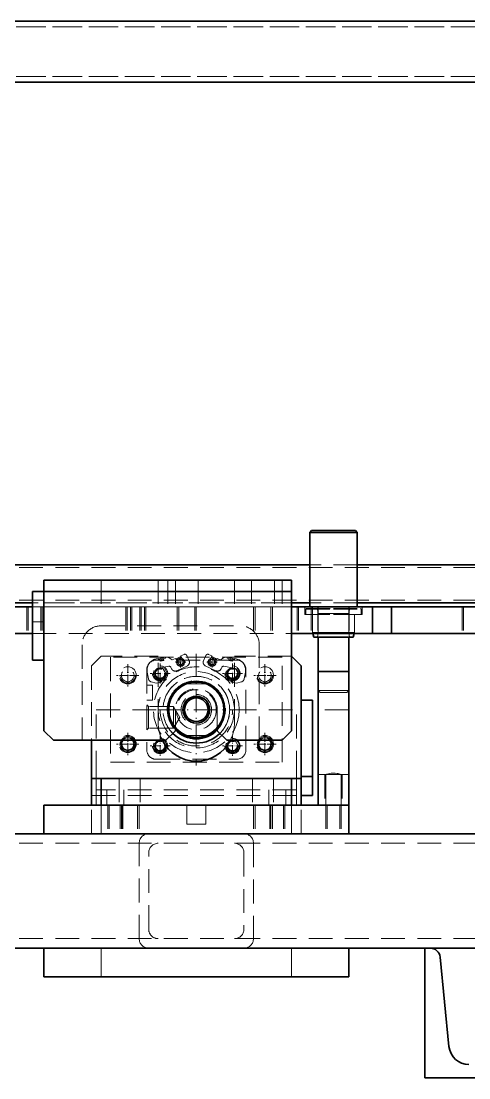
# Model space of a CAD drawing. Header units: millimetres. Extents: x -10155 to 20189, y -25550 to -22580.
# Drawn here: x -9248 to -9013, y -24866 to -24312 of the extents above; entities that cross this region are included whole.
import ezdxf

# ---------------------------------------------------------------- set-up
doc = ezdxf.new("R2010")
doc.units = ezdxf.units.MM
for name, pattern in [('CENTER-HOKUTO', [23, 20, -1, 1, -1]), ('DASHDOT', [18.5, 12, -3, 0.5, -3]), ('DASHSPACE', [30, 12, -18]), ('HIDDEN-HOKUTO', [3.8, 2.5, -1.3])]:
    doc.linetypes.add(name, pattern=pattern)
doc.layers.add('AM_7', color=2, linetype='CENTER-HOKUTO', lineweight=30)
doc.layers.add('AM_HID', color=1, linetype='HIDDEN-HOKUTO', lineweight=25)

msp = doc.modelspace()

# ---------------------------------------------------------------- linework, layer by layer
at = {"color": 7, "lineweight": 35}
for p, q in [((-9532.748, -24312.044), (-8832.748, -24312.044)), ((-9459.748, -24312.044), (-8779.748, -24312.044)), ((-9532.748, -24344.044), (-8832.748, -24344.044)), ((-9459.748, -24344.044), (-8779.748, -24344.044)), ((-9096.748, -24619.046), (-9096.748, -24580.046)), ((-9071.748, -24619.046), (-9071.748, -24580.046)), ((-9096.747, -24597.046), (-9255.217, -24597.046)), ((-8666.748, -24597.046), (-9071.747, -24597.046)), ((-9236.248, -24605.048), (-9106.248, -24605.048)), ((-9242.248, -24611.048), (-9242.248, -24647.048)), ((-9236.248, -24611.048), (-9106.248, -24611.048)), ((-9236.248, -24611.048), (-9236.248, -24684.048)), ((-9236.248, -24611.048), (-9236.248, -24647.048)), ((-9106.248, -24684.048), (-9106.248, -24611.048)), ((-9648.748, -24619.046), (-9242.247, -24619.046)), ((-9106.247, -24619.046), (-9063.748, -24619.046)), ((-8843.747, -24617.046), (-9071.747, -24617.046)), ((-9043.748, -24619.046), (-9013.748, -24619.046)), ((-9412.748, -24633.046), (-9242.247, -24633.046)), ((-9106.247, -24633.046), (-9063.748, -24633.046)), ((-9092.248, -24635.046), (-9092.248, -24663.046)), ((-9013.748, -24633.046), (-9043.748, -24633.046)), ((-9101.248, -24709.048), (-9101.248, -24650.048)), ((-9092.248, -24723.052), (-9092.248, -24653.052)), ((-9076.248, -24723.052), (-9076.248, -24653.052)), ((-9101.248, -24708.048), (-9101.248, -24668.048)), ((-9095.248, -24708.048), (-9095.248, -24668.048)), ((-9172.248, -24689.048), (-9231.248, -24689.048)), ((-9211.248, -24689.048), (-9211.248, -24718.048)), ((-9111.248, -24689.048), (-9140.248, -24689.048)), ((-9106.248, -24709.048), (-9206.248, -24709.048)), ((-9236.248, -24723.052), (-9076.248, -24723.052)), ((-9379.248, -24738.046), (-8933.248, -24738.046)), ((-9236.248, -24738.052), (-9076.248, -24738.052)), ((-9406.248, -24798.046), (-8906.248, -24798.046)), ((-9236.248, -24798.052), (-9076.248, -24798.052)), ((-9036.248, -24866.046), (-9036.248, -24798.046)), ((-9028.329, -24802.729), (-9023.643, -24849.591)), ((-9236.248, -24813.052), (-9076.248, -24813.052)), ((-8906.248, -24866.046), (-9036.248, -24866.046))]:
    msp.add_line(p, q, dxfattribs=at)
at = {"color": 7, "lineweight": 35, "ltscale": 0.035355}
for p, q in [((-9095.748, -24579.046), (-9096.748, -24580.046)), ((-9072.748, -24579.046), (-9071.748, -24580.046))]:
    msp.add_line(p, q, dxfattribs=at)
at = {"color": 7, "lineweight": 35, "ltscale": 0.3125}
for p, q in [((-9084.248, -24580.046), (-9096.748, -24580.046)), ((-9071.748, -24580.046), (-9084.248, -24580.046))]:
    msp.add_line(p, q, dxfattribs=at)
at = {"color": 7, "lineweight": 35, "ltscale": 0.2875}
for p, q in [((-9084.248, -24579.046), (-9095.748, -24579.046)), ((-9072.748, -24579.046), (-9084.248, -24579.046))]:
    msp.add_line(p, q, dxfattribs=at)
at = {"color": 7, "lineweight": 35, "ltscale": 0.15}
for p, q in [((-9236.248, -24605.048), (-9236.248, -24611.048)), ((-9106.248, -24611.048), (-9106.248, -24605.048)), ((-9236.248, -24611.048), (-9242.248, -24611.048)), ((-9236.248, -24647.048), (-9242.248, -24647.048)), ((-9095.248, -24668.048), (-9101.248, -24668.048)), ((-9095.248, -24708.048), (-9101.248, -24708.048)), ((-9101.248, -24718.048), (-9095.248, -24718.048))]:
    msp.add_line(p, q, dxfattribs=at)
at = {"color": 7, "lineweight": 35, "ltscale": 0.324261}
msp.add_line((-9242.247, -24617.046), (-9255.217, -24617.046), dxfattribs=at)
at = {"color": 7, "lineweight": 35, "ltscale": 0.237494}
msp.add_line((-9096.747, -24617.046), (-9106.247, -24617.046), dxfattribs=at)
at = {"color": 7, "lineweight": 35, "ltscale": 0.25}
for p, q in [((-9053.748, -24619.046), (-9063.748, -24619.046)), ((-9053.748, -24619.046), (-9043.748, -24619.046)), ((-9013.748, -24619.046), (-9003.748, -24619.046)), ((-9053.748, -24633.046), (-9063.748, -24633.046)), ((-9043.748, -24633.046), (-9053.748, -24633.046)), ((-9003.748, -24633.046), (-9013.748, -24633.046)), ((-9095.248, -24718.048), (-9095.248, -24708.048))]:
    msp.add_line(p, q, dxfattribs=at)
at = {"color": 7, "lineweight": 35, "ltscale": 0.35}
for p, q in [((-9063.748, -24633.046), (-9063.748, -24619.046)), ((-9053.748, -24633.046), (-9053.748, -24619.046)), ((-9211.248, -24709.048), (-9211.248, -24723.048)), ((-9206.248, -24709.048), (-9206.248, -24723.048)), ((-9106.248, -24723.048), (-9106.248, -24709.048)), ((-9101.248, -24723.048), (-9101.248, -24709.048))]:
    msp.add_line(p, q, dxfattribs=at)
at = {"color": 7, "lineweight": 35, "ltscale": 0.051765}
msp.add_line((-9095.113, -24633.046), (-9094.578, -24635.046), dxfattribs=at)
at = {"color": 7, "lineweight": 35, "ltscale": 0.258252}
for p, q in [((-9094.578, -24635.046), (-9084.248, -24635.046)), ((-9084.248, -24635.046), (-9073.917, -24635.046))]:
    msp.add_line(p, q, dxfattribs=at)
at = {"color": 7, "lineweight": 35, "ltscale": 0.450139}
msp.add_line((-9076.248, -24635.046), (-9076.248, -24653.052), dxfattribs=at)
at = {"color": 7, "lineweight": 35, "ltscale": 0.051767}
msp.add_line((-9073.917, -24635.046), (-9073.381, -24633.046), dxfattribs=at)
at = {"color": 7, "lineweight": 35, "ltscale": 0.176777}
for p, q in [((-9101.248, -24650.048), (-9106.248, -24645.048)), ((-9231.248, -24689.048), (-9236.248, -24684.048)), ((-9172.248, -24689.048), (-9167.248, -24684.048)), ((-9140.248, -24689.048), (-9145.248, -24684.048)), ((-9106.248, -24684.048), (-9111.248, -24689.048))]:
    msp.add_line(p, q, dxfattribs=at)
at = {"color": 7, "lineweight": 35, "ltscale": 0.4}
msp.add_line((-9076.248, -24653.052), (-9092.248, -24653.052), dxfattribs=at)
at = {"color": 7, "lineweight": 35, "ltscale": 0.020049}
for p, q in [((-9167.248, -24684.048), (-9167.248, -24683.246)), ((-9145.248, -24683.246), (-9145.248, -24684.048))]:
    msp.add_line(p, q, dxfattribs=at)
at = {"color": 7, "lineweight": 35, "ltscale": 0.025}
msp.add_line((-9101.248, -24709.048), (-9101.248, -24708.048), dxfattribs=at)
at = {"color": 7, "lineweight": 35, "ltscale": 0.125}
for p, q in [((-9206.248, -24709.048), (-9211.248, -24709.048)), ((-9101.248, -24709.048), (-9106.248, -24709.048))]:
    msp.add_line(p, q, dxfattribs=at)
at = {"color": 7, "lineweight": 35, "ltscale": 0.375}
for p, q in [((-9236.248, -24738.052), (-9236.248, -24723.052)), ((-9076.248, -24723.052), (-9076.248, -24738.052)), ((-9236.248, -24813.052), (-9236.248, -24798.052)), ((-9076.248, -24798.052), (-9076.248, -24813.052))]:
    msp.add_line(p, q, dxfattribs=at)
at = {"color": 7, "lineweight": 35, "ltscale": 0.068604}
msp.add_line((-9036.248, -24798.046), (-9033.503, -24798.046), dxfattribs=at)
at = {"color": 7, "linetype": 'DASHSPACE', "lineweight": 13}
for centre in [(-9192.248, -24655.048), (-9120.248, -24655.048)]:
    msp.add_circle(centre, 4, dxfattribs=at)
at = {"color": 7, "lineweight": 35}
for radius in [15, 14.5, 7, 6.188]:
    msp.add_circle((-9156.248, -24673.048), radius, dxfattribs=at)
at = {"color": 7, "lineweight": 13}
for centre in [(-9192.248, -24691.048), (-9120.248, -24691.048)]:
    msp.add_circle(centre, 4, dxfattribs=at)
at = {"color": 7, "lineweight": 35}
for centre, radius, start, end in [((-9156.248, -24673.048), 17.5, 224.99999, 315), ((-9156.248, -24673.048), 15.25, 223.83724, 316.16297), ((-9192.248, -24691.048), 3.323, 143.00245, 36.99755), ((-9156.248, -24680.048), 20, 206.74364, 333.25636), ((-9120.248, -24691.048), 3.323, 143.00245, 36.99755), ((-9181.248, -24793.052), 5, 267.20935, 269.77087), ((-9131.248, -24793.052), 5, 270.22913, 272.79065), ((-9033.503, -24803.246), 5.2, 5.71059, 90), ((-9013.195, -24848.546), 10.5, 185.71059, 270)]:
    msp.add_arc(centre, radius, start, end, dxfattribs=at)
at = {"layer": 'AM_7', "color": 2, "linetype": 'DASHDOT', "lineweight": 13, "ltscale": 0.13}
for p, q in [((-9164.58, -24645.417), (-9164.58, -24650.617)), ((-9147.915, -24645.417), (-9147.915, -24650.617))]:
    msp.add_line(p, q, dxfattribs=at)
at = {"layer": 'AM_7', "color": 2, "linetype": 'DASHDOT', "lineweight": 13, "ltscale": 0.135201}
for p, q in [((-9164.496, -24645.494), (-9164.496, -24650.902)), ((-9147.999, -24645.494), (-9147.999, -24650.902))]:
    msp.add_line(p, q, dxfattribs=at)
at = {"layer": 'AM_7', "color": 2, "linetype": 'DASHDOT', "lineweight": 13}
for p, q in [((-9156.248, -24643.798), (-9156.248, -24702.298)), ((-9126.998, -24673.048), (-9185.498, -24673.048))]:
    msp.add_line(p, q, dxfattribs=at)
at = {"layer": 'AM_7', "color": 2, "linetype": 'DASHDOT', "lineweight": 13, "ltscale": 0.2925}
for p, q in [((-9192.248, -24649.198), (-9192.248, -24660.898)), ((-9120.248, -24649.198), (-9120.248, -24660.898)), ((-9192.248, -24685.198), (-9192.248, -24696.898)), ((-9120.248, -24685.198), (-9120.248, -24696.898))]:
    msp.add_line(p, q, dxfattribs=at)
at = {"layer": 'AM_7', "color": 2, "linetype": 'DASHDOT', "lineweight": 13, "ltscale": 0.216028}
for p, q in [((-9192.248, -24650.728), (-9192.248, -24659.369)), ((-9120.248, -24650.728), (-9120.248, -24659.369)), ((-9187.927, -24655.048), (-9196.568, -24655.048)), ((-9115.927, -24655.048), (-9124.568, -24655.048)), ((-9187.927, -24691.048), (-9196.568, -24691.048)), ((-9115.927, -24691.048), (-9124.568, -24691.048))]:
    msp.add_line(p, q, dxfattribs=at)
at = {"layer": 'AM_7', "color": 2, "linetype": 'DASHDOT', "lineweight": 13, "ltscale": 0.259999}
for p, q in [((-9175.248, -24648.848), (-9175.248, -24659.248)), ((-9137.248, -24648.848), (-9137.248, -24659.248)), ((-9175.248, -24686.848), (-9175.248, -24697.248)), ((-9137.248, -24686.848), (-9137.248, -24697.248))]:
    msp.add_line(p, q, dxfattribs=at)
at = {"layer": 'AM_7', "color": 2, "linetype": 'DASHDOT', "lineweight": 13, "ltscale": 0.135199}
for p, q in [((-9161.792, -24648.198), (-9167.2, -24648.198)), ((-9145.295, -24648.198), (-9150.703, -24648.198))]:
    msp.add_line(p, q, dxfattribs=at)
at = {"layer": 'AM_7', "color": 2, "linetype": 'DASHDOT', "lineweight": 13, "ltscale": 0.129999}
for p, q in [((-9161.98, -24648.017), (-9167.18, -24648.017)), ((-9145.315, -24648.017), (-9150.515, -24648.017))]:
    msp.add_line(p, q, dxfattribs=at)
at = {"layer": 'AM_7', "color": 2, "linetype": 'DASHDOT', "lineweight": 13, "ltscale": 0.292499}
for p, q in [((-9186.397, -24655.048), (-9198.097, -24655.048)), ((-9114.397, -24655.048), (-9126.097, -24655.048)), ((-9186.397, -24691.048), (-9198.097, -24691.048)), ((-9114.397, -24691.048), (-9126.097, -24691.048))]:
    msp.add_line(p, q, dxfattribs=at)
at = {"layer": 'AM_7', "color": 2, "linetype": 'DASHDOT', "lineweight": 13, "ltscale": 0.260004}
for p, q in [((-9170.047, -24654.048), (-9180.447, -24654.048)), ((-9132.047, -24654.048), (-9142.447, -24654.048)), ((-9170.047, -24692.048), (-9180.447, -24692.048)), ((-9132.047, -24692.048), (-9142.447, -24692.048))]:
    msp.add_line(p, q, dxfattribs=at)
at = {"layer": 'AM_7', "color": 2, "linetype": 'DASHDOT', "lineweight": 13, "ltscale": 0.216026}
for p, q in [((-9192.248, -24686.728), (-9192.248, -24695.369)), ((-9120.248, -24686.728), (-9120.248, -24695.369))]:
    msp.add_line(p, q, dxfattribs=at)
at = {"layer": 'AM_HID', "color": 1, "lineweight": 13, "ltscale": 5}
for p, q in [((-9532.748, -24315.044), (-8832.748, -24315.044)), ((-9459.748, -24315.044), (-8779.748, -24315.044)), ((-9532.748, -24341.044), (-8832.748, -24341.044)), ((-9459.748, -24341.044), (-8779.748, -24341.044)), ((-9084.248, -24580.046), (-9096.748, -24580.046)), ((-9071.748, -24580.046), (-9084.248, -24580.046)), ((-9071.747, -24597.046), (-9096.747, -24597.046)), ((-8666.748, -24598.546), (-9655.748, -24598.546)), ((-9206.248, -24605.048), (-9206.248, -24619.048)), ((-9176.248, -24605.048), (-9176.248, -24619.048)), ((-9171.248, -24605.048), (-9171.248, -24619.048)), ((-9167.248, -24605.048), (-9167.248, -24619.048)), ((-9167.248, -24605.048), (-9167.248, -24619.048)), ((-9167.248, -24605.048), (-9167.248, -24619.048)), ((-9155.248, -24605.048), (-9155.248, -24619.048)), ((-9155.248, -24605.048), (-9155.248, -24619.048)), ((-9155.248, -24605.048), (-9155.248, -24619.048)), ((-9136.248, -24605.048), (-9136.248, -24619.048)), ((-9127.248, -24605.048), (-9127.248, -24619.048)), ((-9127.248, -24605.048), (-9127.248, -24619.048)), ((-9127.248, -24605.048), (-9127.248, -24619.048)), ((-9115.248, -24605.048), (-9115.248, -24619.048)), ((-9115.248, -24605.048), (-9115.248, -24619.048)), ((-9115.248, -24605.048), (-9115.248, -24619.048)), ((-9111.248, -24605.048), (-9111.248, -24619.048)), ((-9236.248, -24611.048), (-9236.248, -24619.048)), ((-9106.248, -24619.048), (-9106.248, -24611.048)), ((-8666.748, -24615.546), (-9655.748, -24615.546)), ((-8843.747, -24617.046), (-9498.748, -24617.046)), ((-9245.175, -24619.046), (-9245.175, -24633.046)), ((-9245.175, -24619.046), (-9245.175, -24633.046)), ((-9244.499, -24619.046), (-9244.499, -24633.046)), ((-9244.499, -24619.046), (-9244.499, -24633.046)), ((-9106.247, -24617.046), (-9242.247, -24617.046)), ((-9242.247, -24619.046), (-9106.247, -24619.046)), ((-9237.852, -24619.046), (-9237.852, -24633.046)), ((-9237.852, -24619.046), (-9237.852, -24633.046)), ((-9237.175, -24619.046), (-9237.175, -24633.046)), ((-9237.175, -24619.046), (-9237.175, -24633.046)), ((-9106.248, -24619.048), (-9236.248, -24619.048)), ((-9193.248, -24619.046), (-9193.248, -24633.046)), ((-9193.248, -24619.046), (-9193.248, -24633.046)), ((-9193.248, -24619.046), (-9193.248, -24633.046)), ((-9192.571, -24619.046), (-9192.571, -24633.046)), ((-9192.571, -24619.046), (-9192.571, -24633.046)), ((-9190.748, -24619.046), (-9190.748, -24633.046)), ((-9190.748, -24619.046), (-9190.748, -24633.046)), ((-9190.071, -24619.046), (-9190.071, -24633.046)), ((-9190.071, -24619.046), (-9190.071, -24633.046)), ((-9185.924, -24619.046), (-9185.924, -24633.046)), ((-9185.924, -24619.046), (-9185.924, -24633.046)), ((-9185.248, -24619.046), (-9185.248, -24633.046)), ((-9185.248, -24619.046), (-9185.248, -24633.046)), ((-9185.248, -24619.046), (-9185.248, -24633.046)), ((-9183.424, -24619.046), (-9183.424, -24633.046)), ((-9183.424, -24619.046), (-9183.424, -24633.046)), ((-9182.748, -24619.046), (-9182.748, -24633.046)), ((-9182.748, -24619.046), (-9182.748, -24633.046)), ((-9166.248, -24619.046), (-9166.248, -24633.046)), ((-9166.248, -24619.046), (-9166.248, -24633.046)), ((-9166.248, -24619.046), (-9166.248, -24633.046)), ((-9165.436, -24619.046), (-9165.436, -24633.046)), ((-9165.436, -24619.046), (-9165.436, -24633.046)), ((-9165.436, -24619.046), (-9165.436, -24633.046)), ((-9157.06, -24619.046), (-9157.06, -24633.046)), ((-9157.06, -24619.046), (-9157.06, -24633.046)), ((-9157.06, -24619.046), (-9157.06, -24633.046)), ((-9156.248, -24619.046), (-9156.248, -24633.046)), ((-9156.248, -24619.046), (-9156.248, -24633.046)), ((-9156.248, -24619.046), (-9156.248, -24633.046)), ((-9126.248, -24619.046), (-9126.248, -24633.046)), ((-9126.248, -24619.046), (-9126.248, -24633.046)), ((-9126.248, -24619.046), (-9126.248, -24633.046)), ((-9125.436, -24619.046), (-9125.436, -24633.046)), ((-9125.436, -24619.046), (-9125.436, -24633.046)), ((-9125.436, -24619.046), (-9125.436, -24633.046)), ((-9117.06, -24619.046), (-9117.06, -24633.046)), ((-9117.06, -24619.046), (-9117.06, -24633.046)), ((-9117.06, -24619.046), (-9117.06, -24633.046)), ((-9116.248, -24619.046), (-9116.248, -24633.046)), ((-9116.248, -24619.046), (-9116.248, -24633.046)), ((-9116.248, -24619.046), (-9116.248, -24633.046)), ((-9103.248, -24619.046), (-9103.248, -24633.046)), ((-9103.248, -24619.046), (-9103.248, -24633.046)), ((-9103.248, -24619.046), (-9103.248, -24633.046)), ((-9102.571, -24619.046), (-9102.571, -24633.046)), ((-9102.571, -24619.046), (-9102.571, -24633.046)), ((-9099.248, -24619.046), (-9099.248, -24623.046)), ((-9084.248, -24619.046), (-9096.748, -24619.046)), ((-9071.747, -24617.046), (-9096.747, -24617.046)), ((-9095.924, -24619.046), (-9095.924, -24633.046)), ((-9095.924, -24619.046), (-9095.924, -24633.046)), ((-9095.248, -24619.046), (-9095.248, -24633.046)), ((-9095.248, -24619.046), (-9095.248, -24633.046)), ((-9095.248, -24619.046), (-9095.248, -24633.046)), ((-9092.498, -24619.046), (-9092.498, -24633.046)), ((-9092.248, -24619.046), (-9092.248, -24635.046)), ((-9071.748, -24619.046), (-9084.248, -24619.046)), ((-9076.248, -24619.046), (-9076.248, -24635.046)), ((-9075.998, -24619.046), (-9075.998, -24633.046)), ((-9069.248, -24619.046), (-9069.248, -24623.046)), ((-9016.748, -24619.046), (-9016.748, -24633.046)), ((-9016.748, -24619.046), (-9016.748, -24633.046)), ((-9016.748, -24619.046), (-9016.748, -24633.046)), ((-9016.748, -24619.046), (-9016.748, -24633.046)), ((-9016.071, -24619.046), (-9016.071, -24633.046)), ((-9016.071, -24619.046), (-9016.071, -24633.046)), ((-9099.248, -24623.046), (-9071.084, -24623.046)), ((-9098.447, -24620.046), (-9098.748, -24620.346)), ((-9098.748, -24620.346), (-9084.248, -24620.346)), ((-9098.748, -24620.346), (-9084.248, -24620.346)), ((-9098.748, -24623.046), (-9098.748, -24620.346)), ((-9098.748, -24623.046), (-9084.248, -24623.046)), ((-9098.447, -24620.046), (-9084.248, -24620.046)), ((-9095.248, -24623.046), (-9095.248, -24633.046)), ((-9095.248, -24632.546), (-9095.248, -24623.346)), ((-9092.542, -24620.873), (-9092.248, -24622.546)), ((-9092.248, -24622.546), (-9084.248, -24622.546)), ((-9092.248, -24622.546), (-9084.248, -24622.546)), ((-9092.248, -24632.546), (-9092.248, -24622.546)), ((-9084.248, -24620.046), (-9070.047, -24620.046)), ((-9084.248, -24620.346), (-9069.748, -24620.346)), ((-9084.248, -24620.346), (-9069.748, -24620.346)), ((-9084.248, -24622.546), (-9076.248, -24622.546)), ((-9084.248, -24622.546), (-9076.248, -24622.546)), ((-9084.248, -24623.046), (-9069.748, -24623.046)), ((-9076.248, -24622.546), (-9075.952, -24620.873)), ((-9076.248, -24622.546), (-9076.248, -24632.546)), ((-9073.248, -24623.046), (-9073.248, -24633.046)), ((-9073.248, -24623.346), (-9073.248, -24632.546)), ((-9071.084, -24623.046), (-9069.248, -24623.046)), ((-9069.748, -24620.346), (-9070.047, -24620.046)), ((-9069.748, -24620.346), (-9069.748, -24623.046)), ((-9236.248, -24627.048), (-9242.248, -24627.048)), ((-9206.248, -24629.048), (-9133.206, -24629.048)), ((-9242.247, -24633.046), (-9106.247, -24633.046)), ((-9095.248, -24632.546), (-9084.248, -24632.546)), ((-9095.248, -24632.546), (-9084.248, -24632.546)), ((-9095.248, -24632.546), (-9095.113, -24633.046)), ((-9092.248, -24632.546), (-9092.688, -24635.046)), ((-9092.248, -24632.546), (-9084.248, -24632.546)), ((-9092.248, -24632.546), (-9084.248, -24632.546)), ((-9084.248, -24632.546), (-9076.248, -24632.546)), ((-9084.248, -24632.546), (-9076.248, -24632.546)), ((-9084.248, -24632.546), (-9073.248, -24632.546)), ((-9084.248, -24632.546), (-9073.248, -24632.546)), ((-9075.807, -24635.046), (-9076.248, -24632.546)), ((-9073.381, -24633.046), (-9073.248, -24632.546)), ((-9216.248, -24639.048), (-9216.248, -24689.048)), ((-9123.206, -24689.048), (-9123.206, -24639.048)), ((-9206.248, -24645.048), (-9211.248, -24650.048)), ((-9176.248, -24645.048), (-9206.248, -24645.048)), ((-9201.248, -24645.548), (-9201.248, -24700.548)), ((-9111.248, -24645.548), (-9201.248, -24645.548)), ((-9135.248, -24647.048), (-9177.248, -24647.048)), ((-9177.112, -24646.355), (-9172.019, -24645.457)), ((-9176.45, -24646.239), (-9176.363, -24646.731)), ((-9176.45, -24646.239), (-9176.363, -24646.731)), ((-9174.394, -24646.384), (-9176.363, -24646.731)), ((-9176.248, -24680.048), (-9176.248, -24645.048)), ((-9175.205, -24647.542), (-9175.379, -24646.557)), ((-9175.292, -24647.05), (-9174.307, -24646.876)), ((-9175.205, -24647.542), (-9174.22, -24647.369)), ((-9172.424, -24646.036), (-9174.394, -24646.384)), ((-9174.307, -24646.876), (-9174.394, -24646.384)), ((-9174.307, -24646.876), (-9174.394, -24646.384)), ((-9174.22, -24647.369), (-9174.394, -24646.384)), ((-9174.22, -24647.369), (-9174.394, -24646.384)), ((-9174.307, -24646.876), (-9173.322, -24646.702)), ((-9174.22, -24647.369), (-9173.235, -24647.195)), ((-9173.235, -24647.195), (-9173.409, -24646.21)), ((-9172.424, -24646.036), (-9172.511, -24645.544)), ((-9172.424, -24646.036), (-9172.511, -24645.544)), ((-9170.524, -24645.789), (-9168.867, -24646.949)), ((-9168.867, -24646.949), (-9167.184, -24646.164)), ((-9167.184, -24646.164), (-9166.498, -24647.634)), ((-9166.906, -24646.343), (-9164.368, -24645.16)), ((-9166.694, -24646.796), (-9166.906, -24646.343)), ((-9164.157, -24645.613), (-9166.694, -24646.796)), ((-9166.453, -24647.314), (-9166.694, -24646.796)), ((-9166.332, -24646.627), (-9166.29, -24646.718)), ((-9165.383, -24646.295), (-9166.29, -24646.718)), ((-9164.477, -24645.872), (-9165.383, -24646.295)), ((-9164.477, -24645.872), (-9164.519, -24645.782)), ((-9164.368, -24645.16), (-9164.157, -24645.613)), ((-9164.365, -24644.849), (-9162.643, -24644.046)), ((-9163.699, -24646.277), (-9164.365, -24644.849)), ((-9164.157, -24645.613), (-9163.915, -24646.131)), ((-9161.314, -24644.53), (-9159.999, -24647.349)), ((-9151.181, -24644.53), (-9152.495, -24647.349)), ((-9148.13, -24644.849), (-9149.852, -24644.046)), ((-9148.796, -24646.277), (-9148.13, -24644.849)), ((-9148.127, -24645.16), (-9148.58, -24646.131)), ((-9148.338, -24645.613), (-9145.801, -24646.796)), ((-9145.589, -24646.343), (-9148.127, -24645.16)), ((-9148.018, -24645.872), (-9147.976, -24645.782)), ((-9147.112, -24646.295), (-9148.018, -24645.872)), ((-9146.206, -24646.718), (-9147.112, -24646.295)), ((-9146.163, -24646.627), (-9146.206, -24646.718)), ((-9146.042, -24647.314), (-9145.589, -24646.343)), ((-9145.311, -24646.164), (-9145.997, -24647.634)), ((-9143.627, -24646.949), (-9145.311, -24646.164)), ((-9141.971, -24645.789), (-9143.627, -24646.949)), ((-9135.383, -24646.355), (-9140.476, -24645.457)), ((-9140.071, -24646.036), (-9139.984, -24645.544)), ((-9140.071, -24646.036), (-9139.984, -24645.544)), ((-9138.101, -24646.384), (-9140.071, -24646.036)), ((-9139.259, -24647.195), (-9139.173, -24646.702)), ((-9139.259, -24647.195), (-9138.275, -24647.369)), ((-9139.173, -24646.702), (-9139.086, -24646.21)), ((-9139.173, -24646.702), (-9138.188, -24646.876)), ((-9138.275, -24647.369), (-9138.101, -24646.384)), ((-9138.275, -24647.369), (-9138.101, -24646.384)), ((-9138.275, -24647.369), (-9137.29, -24647.542)), ((-9138.188, -24646.876), (-9138.101, -24646.384)), ((-9138.188, -24646.876), (-9138.101, -24646.384)), ((-9138.188, -24646.876), (-9137.203, -24647.05)), ((-9136.131, -24646.731), (-9138.101, -24646.384)), ((-9137.29, -24647.542), (-9137.203, -24647.05)), ((-9137.203, -24647.05), (-9137.116, -24646.557)), ((-9106.248, -24645.048), (-9136.248, -24645.048)), ((-9136.248, -24680.048), (-9136.248, -24645.048)), ((-9136.044, -24646.239), (-9136.131, -24646.731)), ((-9136.044, -24646.239), (-9136.131, -24646.731)), ((-9111.248, -24700.548), (-9111.248, -24645.548)), ((-9211.248, -24650.048), (-9211.248, -24689.048)), ((-9182.248, -24652.048), (-9182.248, -24694.048)), ((-9176.748, -24651.45), (-9178.248, -24654.048)), ((-9173.748, -24651.45), (-9176.748, -24651.45)), ((-9170.644, -24650.292), (-9175.751, -24651.192)), ((-9172.248, -24654.048), (-9173.748, -24651.45)), ((-9169.199, -24651.638), (-9169.564, -24650.854)), ((-9160.967, -24650.006), (-9166.541, -24652.606)), ((-9151.528, -24650.006), (-9145.954, -24652.606)), ((-9143.296, -24651.638), (-9142.931, -24650.854)), ((-9141.851, -24650.292), (-9136.744, -24651.192)), ((-9138.748, -24651.45), (-9140.248, -24654.048)), ((-9135.748, -24651.45), (-9138.748, -24651.45)), ((-9134.248, -24654.048), (-9135.748, -24651.45)), ((-9130.248, -24694.048), (-9130.248, -24652.048)), ((-9076.248, -24653.052), (-9076.248, -24663.046)), ((-9181.354, -24656.845), (-9181.978, -24653.306)), ((-9177.403, -24659.099), (-9179.903, -24658.43)), ((-9178.248, -24654.048), (-9176.748, -24656.647)), ((-9176.748, -24656.647), (-9173.748, -24656.647)), ((-9174.664, -24657.36), (-9174.536, -24658.086)), ((-9173.748, -24656.647), (-9172.248, -24654.048)), ((-9140.248, -24654.048), (-9138.748, -24656.647)), ((-9138.748, -24656.647), (-9135.748, -24656.647)), ((-9137.832, -24657.36), (-9137.959, -24658.086)), ((-9135.748, -24656.647), (-9134.248, -24654.048)), ((-9135.092, -24659.099), (-9132.592, -24658.43)), ((-9131.14, -24656.845), (-9130.516, -24653.306)), ((-9179.248, -24660.148), (-9182.248, -24660.148)), ((-9179.248, -24660.148), (-9182.248, -24660.148)), ((-9179.248, -24664.048), (-9179.248, -24660.148)), ((-9179.248, -24667.948), (-9179.248, -24664.048)), ((-9174.941, -24658.665), (-9177.403, -24659.099)), ((-9162.786, -24659.548), (-9149.709, -24659.548)), ((-9137.554, -24658.665), (-9135.092, -24659.099)), ((-9092.248, -24663.046), (-9084.248, -24663.046)), ((-9091.248, -24664.046), (-9092.248, -24663.046)), ((-9091.248, -24664.046), (-9084.248, -24664.046)), ((-9084.248, -24663.046), (-9076.248, -24663.046)), ((-9084.248, -24664.046), (-9077.248, -24664.046)), ((-9077.248, -24664.046), (-9076.248, -24663.046)), ((-9179.248, -24667.948), (-9182.248, -24667.948)), ((-9179.248, -24667.948), (-9182.248, -24667.948)), ((-9208.748, -24673.049), (-9175.248, -24673.049)), ((-9208.748, -24707.049), (-9208.748, -24673.049)), ((-9181.392, -24671.326), (-9182.248, -24670.47)), ((-9181.392, -24671.326), (-9182.248, -24670.47)), ((-9181.392, -24677.048), (-9181.392, -24671.326)), ((-9181.392, -24677.048), (-9181.392, -24671.326)), ((-9181.392, -24677.048), (-9181.392, -24671.326)), ((-9181.392, -24677.048), (-9181.392, -24671.326)), ((-9168.248, -24671.326), (-9181.392, -24671.326)), ((-9168.248, -24671.326), (-9181.392, -24671.326)), ((-9168.248, -24677.048), (-9168.248, -24671.326)), ((-9168.248, -24677.048), (-9168.248, -24671.326)), ((-9168.248, -24677.048), (-9168.248, -24671.326)), ((-9168.248, -24677.048), (-9168.248, -24671.326)), ((-9164.944, -24677.048), (-9168.248, -24671.326)), ((-9164.944, -24677.048), (-9168.248, -24671.326)), ((-9167.248, -24683.246), (-9167.248, -24673.048)), ((-9145.248, -24673.048), (-9145.248, -24683.246)), ((-9137.248, -24673.049), (-9103.748, -24673.049)), ((-9103.748, -24707.049), (-9103.748, -24673.049)), ((-9076.248, -24673.052), (-9092.248, -24673.052)), ((-9181.392, -24682.771), (-9181.392, -24677.048)), ((-9181.392, -24682.771), (-9181.392, -24677.048)), ((-9181.392, -24682.771), (-9181.392, -24677.048)), ((-9181.392, -24682.771), (-9181.392, -24677.048)), ((-9168.248, -24682.771), (-9168.248, -24677.048)), ((-9168.248, -24682.771), (-9168.248, -24677.048)), ((-9168.248, -24682.771), (-9168.248, -24677.048)), ((-9168.248, -24682.771), (-9168.248, -24677.048)), ((-9164.944, -24677.048), (-9168.248, -24682.771)), ((-9164.944, -24677.048), (-9168.248, -24682.771)), ((-9181.392, -24682.771), (-9182.248, -24683.627)), ((-9181.392, -24682.771), (-9182.248, -24683.627)), ((-9168.248, -24682.771), (-9181.392, -24682.771)), ((-9168.248, -24682.771), (-9181.392, -24682.771)), ((-9176.748, -24689.45), (-9178.248, -24692.048)), ((-9173.748, -24689.45), (-9176.748, -24689.45)), ((-9172.248, -24692.048), (-9173.748, -24689.45)), ((-9162.786, -24686.548), (-9149.709, -24686.548)), ((-9138.748, -24689.45), (-9140.248, -24692.048)), ((-9135.748, -24689.45), (-9138.748, -24689.45)), ((-9134.248, -24692.048), (-9135.748, -24689.45)), ((-9178.248, -24692.048), (-9176.748, -24694.646)), ((-9176.748, -24694.646), (-9173.748, -24694.646)), ((-9173.748, -24694.646), (-9172.248, -24692.048)), ((-9140.248, -24692.048), (-9138.748, -24694.646)), ((-9138.748, -24694.646), (-9135.748, -24694.646)), ((-9135.748, -24694.646), (-9134.248, -24692.048)), ((-9201.248, -24700.548), (-9111.248, -24700.548)), ((-9177.248, -24699.048), (-9135.248, -24699.048)), ((-9208.748, -24707.049), (-9208.748, -24715.049)), ((-9103.748, -24707.049), (-9103.748, -24715.049)), ((-9088.248, -24707.052), (-9092.248, -24707.052)), ((-9088.748, -24707.052), (-9088.748, -24723.052)), ((-9080.737, -24707.052), (-9088.248, -24707.052)), ((-9088.248, -24707.052), (-9088.248, -24723.052)), ((-9088.248, -24723.052), (-9088.248, -24707.052)), ((-9080.248, -24707.052), (-9080.737, -24707.052)), ((-9076.248, -24707.052), (-9080.248, -24707.052)), ((-9080.248, -24707.052), (-9080.248, -24723.052)), ((-9080.248, -24723.052), (-9080.248, -24707.052)), ((-9079.748, -24707.052), (-9079.748, -24723.052)), ((-9196.748, -24709.048), (-9196.748, -24723.048)), ((-9196.748, -24709.048), (-9196.748, -24723.048)), ((-9185.748, -24709.048), (-9185.748, -24723.048)), ((-9185.748, -24709.048), (-9185.748, -24723.048)), ((-9126.748, -24709.048), (-9126.748, -24723.048)), ((-9126.748, -24709.048), (-9126.748, -24723.048)), ((-9115.748, -24709.048), (-9115.748, -24723.048)), ((-9115.748, -24709.048), (-9115.748, -24723.048)), ((-9101.248, -24718.048), (-9101.248, -24709.048)), ((-9101.248, -24718.048), (-9101.248, -24709.048)), ((-9211.248, -24718.048), (-9101.248, -24718.048)), ((-9103.748, -24715.049), (-9208.748, -24715.049)), ((-9208.748, -24723.049), (-9208.748, -24715.049)), ((-9203.248, -24715.049), (-9203.248, -24723.049)), ((-9203.248, -24715.049), (-9203.248, -24723.049)), ((-9194.248, -24715.049), (-9194.248, -24723.049)), ((-9194.248, -24715.049), (-9194.248, -24723.049)), ((-9118.248, -24715.049), (-9118.248, -24723.049)), ((-9118.248, -24715.049), (-9118.248, -24723.049)), ((-9109.248, -24715.049), (-9109.248, -24723.049)), ((-9109.248, -24715.049), (-9109.248, -24723.049)), ((-9103.748, -24723.049), (-9103.748, -24715.049)), ((-9211.248, -24738.052), (-9211.248, -24723.052)), ((-9206.248, -24738.052), (-9206.248, -24723.052)), ((-9206.248, -24723.052), (-9206.248, -24738.052)), ((-9202.748, -24723.052), (-9202.748, -24738.052)), ((-9202.748, -24723.052), (-9202.748, -24738.052)), ((-9202.071, -24723.052), (-9202.071, -24738.052)), ((-9202.071, -24723.052), (-9202.071, -24738.052)), ((-9196.248, -24723.052), (-9196.248, -24738.052)), ((-9196.248, -24723.052), (-9196.248, -24738.052)), ((-9195.436, -24723.052), (-9195.436, -24738.052)), ((-9195.436, -24723.052), (-9195.436, -24738.052)), ((-9195.424, -24723.052), (-9195.424, -24738.052)), ((-9195.424, -24723.052), (-9195.424, -24738.052)), ((-9194.748, -24723.052), (-9194.748, -24738.052)), ((-9194.748, -24723.052), (-9194.748, -24738.052)), ((-9187.06, -24723.052), (-9187.06, -24738.052)), ((-9187.06, -24723.052), (-9187.06, -24738.052)), ((-9186.248, -24723.052), (-9186.248, -24738.052)), ((-9186.248, -24723.052), (-9186.248, -24738.052)), ((-9161.3, -24723.052), (-9161.3, -24733.052)), ((-9151.194, -24723.052), (-9151.194, -24733.052)), ((-9126.248, -24723.052), (-9126.248, -24738.052)), ((-9126.248, -24723.052), (-9126.248, -24738.052)), ((-9125.436, -24723.052), (-9125.436, -24738.052)), ((-9125.436, -24723.052), (-9125.436, -24738.052)), ((-9117.748, -24723.052), (-9117.748, -24738.052)), ((-9117.748, -24723.052), (-9117.748, -24738.052)), ((-9117.071, -24723.052), (-9117.071, -24738.052)), ((-9117.071, -24723.052), (-9117.071, -24738.052)), ((-9117.06, -24723.052), (-9117.06, -24738.052)), ((-9117.06, -24723.052), (-9117.06, -24738.052)), ((-9116.248, -24723.052), (-9116.248, -24738.052)), ((-9116.248, -24723.052), (-9116.248, -24738.052)), ((-9110.424, -24723.052), (-9110.424, -24738.052)), ((-9110.424, -24723.052), (-9110.424, -24738.052)), ((-9109.748, -24723.052), (-9109.748, -24738.052)), ((-9109.748, -24723.052), (-9109.748, -24738.052)), ((-9106.248, -24723.052), (-9106.248, -24738.052)), ((-9106.248, -24738.052), (-9106.248, -24723.052)), ((-9101.248, -24738.052), (-9101.248, -24723.052)), ((-9076.248, -24723.052), (-9092.248, -24723.052)), ((-9088.248, -24723.052), (-9088.248, -24738.052)), ((-9088.248, -24723.052), (-9088.248, -24738.052)), ((-9088.248, -24723.052), (-9088.248, -24738.052)), ((-9087.571, -24723.052), (-9087.571, -24738.052)), ((-9080.924, -24723.052), (-9080.924, -24738.052)), ((-9080.248, -24723.052), (-9080.248, -24738.052)), ((-9080.248, -24723.052), (-9080.248, -24738.052)), ((-9080.248, -24723.052), (-9080.248, -24738.052)), ((-9161.3, -24733.052), (-9151.813, -24733.052)), ((-9151.813, -24733.052), (-9151.194, -24733.052)), ((-9686.248, -24743.046), (-8626.248, -24743.046)), ((-9186.248, -24793.052), (-9186.248, -24743.052)), ((-9126.248, -24743.052), (-9126.248, -24793.052)), ((-9181.248, -24788.052), (-9181.248, -24748.052)), ((-9131.248, -24748.052), (-9131.248, -24788.052)), ((-9686.248, -24793.046), (-8626.248, -24793.046)), ((-9206.248, -24798.052), (-9206.248, -24813.052)), ((-9206.248, -24813.052), (-9206.248, -24798.052)), ((-9106.248, -24813.052), (-9106.248, -24798.052)), ((-9106.248, -24798.052), (-9106.248, -24813.052))]:
    msp.add_line(p, q, dxfattribs=at)
msp.add_lwpolyline([(-9087.758, -24706.867), (-9086.894, -24706.592), (-9086.362, -24706.458), (-9085.392, -24706.289), (-9084.357, -24706.218), (-9083.314, -24706.265), (-9082.348, -24706.412), (-9081.758, -24706.55), (-9080.792, -24706.847), (-9080.248, -24707.052)], dxfattribs=at)
for centre, radius in [((-9164.58, -24648.017), 1.35), ((-9147.915, -24648.017), 1.35), ((-9192.248, -24655.048), 4.5), ((-9192.248, -24655.048), 3.323), ((-9175.248, -24654.048), 4), ((-9156.248, -24673.048), 22.5), ((-9175.248, -24654.048), 3.5), ((-9175.248, -24654.048), 3), ((-9175.248, -24654.048), 2.65), ((-9175.248, -24654.048), 2.458), ((-9156.248, -24673.048), 20), ((-9137.248, -24654.048), 4), ((-9137.248, -24654.048), 3.5), ((-9137.248, -24654.048), 3), ((-9137.248, -24654.048), 2.65), ((-9137.248, -24654.048), 2.458), ((-9120.248, -24655.048), 4.5), ((-9120.248, -24655.048), 3.323), ((-9156.248, -24673.048), 17.5), ((-9156.248, -24673.048), 14.5), ((-9156.248, -24673.048), 14.5), ((-9156.248, -24673.048), 10.5), ((-9156.248, -24673.048), 8), ((-9156.248, -24673.048), 7), ((-9192.248, -24691.048), 4.5), ((-9175.248, -24692.048), 4), ((-9175.248, -24692.048), 3.5), ((-9175.248, -24692.048), 3), ((-9175.248, -24692.048), 2.65), ((-9175.248, -24692.048), 2.458), ((-9137.248, -24692.048), 4), ((-9137.248, -24692.048), 3.5), ((-9137.248, -24692.048), 3), ((-9137.248, -24692.048), 2.65), ((-9137.248, -24692.048), 2.458), ((-9120.248, -24691.048), 4.5)]:
    msp.add_circle(centre, radius, dxfattribs=at)
for centre, radius, start, end in [((-9095.547, -24623.346), 0.3, 0, 90), ((-9093.527, -24621.046), 1, 10, 90), ((-9074.967, -24621.046), 1, 90, 169.99999), ((-9072.947, -24623.346), 0.3, 90, 180.00001), ((-9206.248, -24639.048), 10, 90, 180.00001), ((-9133.206, -24639.048), 10, 0, 90), ((-9177.248, -24652.048), 5, 90, 180.00001), ((-9176.07, -24652.264), 6, 100, 190.00001), ((-9171.671, -24647.427), 2, 55, 100), ((-9164.58, -24648.017), 2, 159.427, 70.573), ((-9164.496, -24648.198), 2.08, 164.26459, 67.4844), ((-9162.22, -24644.953), 1, 25, 115), ((-9161.812, -24648.194), 2, 295, 25), ((-9150.683, -24648.194), 2, 155, 245), ((-9150.275, -24644.953), 1, 65, 155), ((-9147.999, -24648.198), 2.08, 112.5156, 15.73542), ((-9147.915, -24648.017), 2, 109.427, 20.573), ((-9140.823, -24647.427), 2, 80, 125), ((-9136.425, -24652.264), 6, 350, 80), ((-9135.248, -24652.048), 5, 0, 90), ((-9175.248, -24654.048), 2.9, 100, 271.54348), ((-9170.471, -24651.277), 1, 25, 100), ((-9167.386, -24650.793), 2, 205, 295), ((-9145.109, -24650.793), 2, 245, 335), ((-9142.024, -24651.277), 1, 80, 155), ((-9137.248, -24654.048), 2.9, 268.45652, 80), ((-9179.385, -24656.498), 2, 190.00001, 255), ((-9175.156, -24657.447), 0.5, 10, 91.54348), ((-9175.028, -24658.173), 0.5, 280, 10), ((-9156.248, -24673.048), 17.5, 0, 224.99999), ((-9156.248, -24673.048), 15.25, 316.16297, 223.83724), ((-9137.467, -24658.173), 0.5, 169.99999, 260), ((-9137.339, -24657.447), 0.5, 88.45652, 169.99999), ((-9133.11, -24656.498), 2, 285, 350), ((-9156.248, -24673.048), 14.5, 111.40335, 248.59665), ((-9156.248, -24673.048), 11, 0, 180.00001), ((-9156.248, -24673.048), 14.5, 291.40335, 68.59665), ((-9156.248, -24673.049), 19, 179.99999, 360), ((-9156.248, -24673.048), 17.5, 315, 0), ((-9156.248, -24680.048), 20, 179.99999, 206.74364), ((-9156.248, -24680.048), 20, 333.25636, 0), ((-9192.248, -24691.048), 3.323, 36.99755, 143.00245), ((-9120.248, -24691.048), 3.323, 36.99755, 143.00245), ((-9177.248, -24694.048), 5, 179.99999, 270), ((-9135.248, -24694.048), 5, 270, 360), ((-9082.985, -24720.197), 14.159, 109.70059, 111.81979), ((-9181.248, -24743.052), 5, 90, 179.99999), ((-9131.248, -24743.052), 5, 360, 90), ((-9176.248, -24748.052), 5, 90, 179.99999), ((-9136.248, -24748.052), 5, 360, 90), ((-9176.248, -24788.052), 5, 179.99999, 270), ((-9136.248, -24788.052), 5, 270, 360), ((-9181.248, -24793.052), 5, 179.99999, 267.20935), ((-9131.248, -24793.052), 5, 272.79065, 360), ((-9181.248, -24793.052), 5, 269.77087, 270), ((-9131.248, -24793.052), 5, 270, 270.22913)]:
    msp.add_arc(centre, radius, start, end, dxfattribs=at)

doc.saveas('drawing.dxf')
